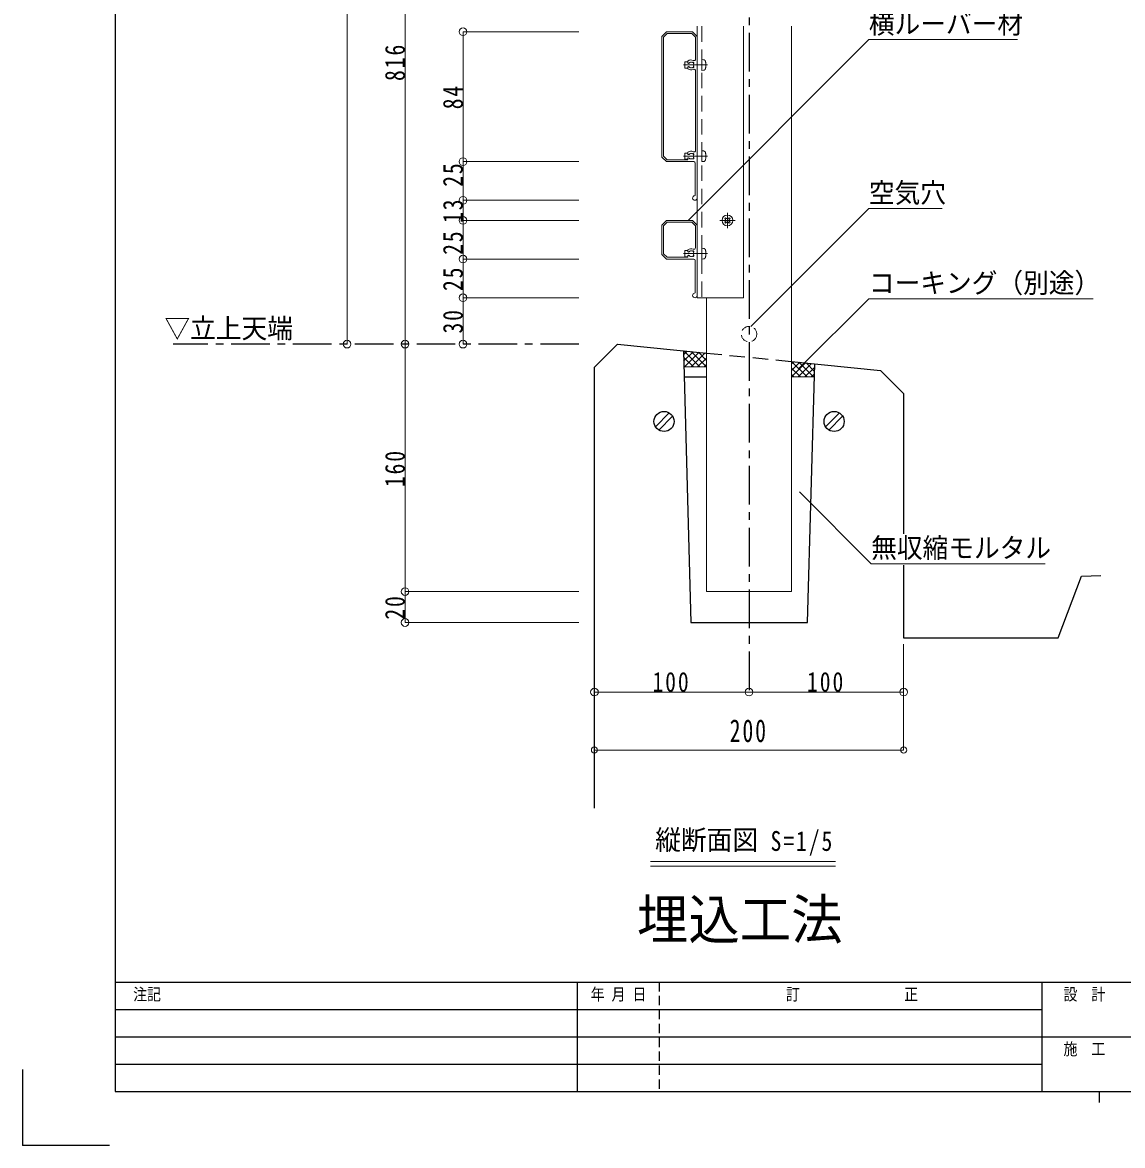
# Model space of a CAD drawing. Units: millimetres at full size, sheet at 1:5; some dimension numbers follow another scale. Extents: x -1050 to 1050, y -742 to 742.
# Drawn here: x -1050 to -338, y -742 to -16 of the extents above; entities that cross this region are included whole.
import ezdxf
from ezdxf.enums import TextEntityAlignment as Align

# ---------------------------------------------------------------- set-up
doc = ezdxf.new("R2010")
doc.units = ezdxf.units.MM
doc.header["$LTSCALE"] = 5
for name, pattern in [('CHAIN1', [8, 5, -1, 1, -1]), ('DASHED1', [1.8, 1.2, -0.6]), ('DASHED2', [3, 2, -1])]:
    doc.linetypes.add(name, pattern=pattern)
for name, color, linetype in [('0-0_通り芯', 7, 'CHAIN1'), ('0-1_躯体', 134, 'Continuous'), ('1-4_印刷位置ライン', 7, 'Continuous'), ('1-5_図枠1_1', 7, 'Continuous')]:
    doc.layers.add(name, color=color, linetype=linetype)
for name, color, linetype, lineweight in [('0-3_寸法', 54, 'Continuous', 20), ('0-4_手摺部材', 92, 'Continuous', 20), ('0-6_パネル', 4, 'Continuous', 20), ('0-8_その他', 11, 'Continuous', 20), ('0-9_文字', 3, 'Continuous', 20), ('0-A_支柱', 6, 'Continuous', 20)]:
    doc.layers.add(name, color=color, linetype=linetype, lineweight=lineweight)
doc.styles.add('ＭＳ ゴシック', font='')
doc.styles.add('ＭＳ 明朝', font='')
doc.styles.get('ＭＳ ゴシック').set_extended_font_data('MS Gothic')
doc.styles.get('ＭＳ 明朝').set_extended_font_data('MS Mincho')

# ---------------------------------------------------------------- blocks, each defined once
blk = doc.blocks.new('dimension_origin')
at = {"color": 0, "linetype": 'Continuous', "lineweight": -2}
blk.add_circle((0, 0), 1.25, dxfattribs=at)

msp = doc.modelspace()

# ---------------------------------------------------------------- linework, layer by layer
at = {"layer": '0-0_通り芯'}
for p, q in [((-580, 497), (-580, -449.293)), ((-690, -224.293), (-952.5, -224.293))]:
    msp.add_line(p, q, dxfattribs=at)
at = {"layer": '0-1_躯体'}
for p, q in [((-680, -239.293), (-665, -224.293)), ((-665, -224.293), (-607.5, -230.043)), ((-622.5, -228.543), (-617.618, -404.293)), ((-680, -524.293), (-680, -239.293)), ((-552.5, -235.543), (-495, -241.293)), ((-622.028, -245.543), (-607.5, -245.543)), ((-495, -241.293), (-480, -256.293)), ((-480, -256.293), (-480, -346.987)), ((-631.589, -268.76), (-640.533, -277.704)), ((-629.467, -270.881), (-638.411, -279.826)), ((-521.589, -268.76), (-530.533, -277.704)), ((-519.467, -270.881), (-528.411, -279.826)), ((-480, -367.197), (-480, -414.293)), ((-380, -414.293), (-365, -374.293)), ((-365, -374.293), (-352.5, -373.821)), ((-480, -414.293), (-380, -414.293))]:
    msp.add_line(p, q, dxfattribs=at)
at = {"layer": '0-1_躯体', "linetype": 'DASHED2'}
msp.add_line((-607.5, -230.043), (-552.5, -235.543), dxfattribs=at)
at = {"layer": '0-1_躯体'}
msp.add_lwpolyline([(-617.618, -404.293), (-542.146, -404.293), (-537.5, -237.043)], dxfattribs=at)
for centre in [(-635, -274.293), (-525, -274.293)]:
    msp.add_circle(centre, 6.5, dxfattribs=at)
at = {"layer": '0-3_寸法'}
for p, q in [((-840, 495), (-840, -224.293)), ((-802.5, -224.293), (-802.5, 141)), ((-765, -22.293), (-765, -106.293)), ((-765, -22.293), (-690, -22.293)), ((-765, -106.293), (-690, -106.293)), ((-765, -106.293), (-765, -131.293)), ((-765, -131.293), (-690, -131.293)), ((-765, -144.293), (-765, -131.293)), ((-765, -144.293), (-690, -144.293)), ((-765, -144.293), (-765, -169.293)), ((-765, -169.293), (-765, -194.293)), ((-765, -169.293), (-690, -169.293)), ((-765, -224.293), (-765, -194.293)), ((-765, -194.293), (-690, -194.293)), ((-802.5, -224.293), (-802.5, -384.293)), ((-607.5, -230.558), (-608.072, -229.986)), ((-609.015, -239.043), (-607.5, -237.528)), ((-802.5, -404.293), (-802.5, -384.293)), ((-802.5, -384.293), (-690, -384.293)), ((-802.5, -404.293), (-690, -404.293)), ((-480, -486.793), (-480, -418.317)), ((-680, -449.293), (-580, -449.293)), ((-480, -449.293), (-580, -449.293)), ((-680, -486.793), (-480, -486.793))]:
    msp.add_line(p, q, dxfattribs=at)
at = {"layer": '0-4_手摺部材'}
for p, q in [((-613.5, -194.293), (-613.5, -18.793)), ((-583.5, -18.793), (-583.5, -194.293)), ((-595.195, -143.747), (-595.766, -143.157)), ((-595.195, -144.838), (-595.766, -145.429)), ((-595.195, -143.747), (-594.997, -144.293)), ((-595.195, -144.838), (-594.997, -144.293)), ((-594.545, -143.097), (-595.136, -142.527)), ((-594.545, -143.097), (-594, -143.296)), ((-593.455, -143.097), (-594, -143.296)), ((-593.455, -143.097), (-592.864, -142.527)), ((-592.805, -143.747), (-593.003, -144.293)), ((-592.805, -144.838), (-593.003, -144.293)), ((-592.805, -143.747), (-592.234, -143.157)), ((-592.805, -144.837), (-592.234, -145.429)), ((-594.545, -145.488), (-595.136, -146.059)), ((-594.545, -145.488), (-594, -145.29)), ((-593.455, -145.488), (-594, -145.29)), ((-593.455, -145.488), (-592.864, -146.059)), ((-583.5, -194.293), (-613.5, -194.293))]:
    msp.add_line(p, q, dxfattribs=at)
at = {"layer": '0-4_手摺部材', "linetype": 'DASHED2'}
msp.add_line((-610.5, -18.793), (-610.5, -194.293), dxfattribs=at)
at = {"layer": '0-4_手摺部材', "linetype": 'DASHED1'}
for p, q in [((-609.381, -40.391), (-610.5, -40.293)), ((-610.5, -47.293), (-610.5, -40.293)), ((-609.381, -47.195), (-610.5, -47.293)), ((-609.381, -99.391), (-610.5, -99.293)), ((-610.5, -106.293), (-610.5, -99.293)), ((-609.381, -106.195), (-610.5, -106.293)), ((-609.381, -162.391), (-610.5, -162.293)), ((-610.5, -169.293), (-610.5, -162.293)), ((-609.381, -169.195), (-610.5, -169.293))]:
    msp.add_line(p, q, dxfattribs=at)
at = {"layer": '0-4_手摺部材', "linetype": 'CHAIN1'}
for p, q in [((-622.5, -43.793), (-606.9, -43.793)), ((-622.5, -102.793), (-606.9, -102.793)), ((-589, -144.293), (-599, -144.293)), ((-594, -139.293), (-594, -149.293)), ((-622.5, -165.793), (-606.9, -165.793))]:
    msp.add_line(p, q, dxfattribs=at)
at = {"layer": '0-4_手摺部材'}
for points in [[(-619.7, -41.793), (-621.5, -41.793), (-621.5, -45.793), (-619.7, -45.793)], [(-619.7, -100.793), (-621.5, -100.793), (-621.5, -104.793), (-619.7, -104.793)], [(-619.7, -163.793), (-621.5, -163.793), (-621.5, -167.793), (-619.7, -167.793)]]:
    msp.add_lwpolyline(points, dxfattribs=at)
msp.add_circle((-594, -144.293), 3.5, dxfattribs=at)
at = {"layer": '0-4_手摺部材', "linetype": 'DASHED1'}
for centre, radius, start, end in [((-609.494, -41.686), 1.3, 15.88085, 85), ((-616.9, -43.793), 9, 344.11915, 15.88085), ((-609.494, -45.9), 1.3, 275, 344.11915), ((-609.494, -100.686), 1.3, 15.88085, 85), ((-616.9, -102.793), 9, 344.11915, 15.88085), ((-609.494, -104.9), 1.3, 275, 344.11915), ((-609.494, -163.686), 1.3, 15.88085, 85), ((-616.9, -165.793), 9, 344.11915, 15.88085), ((-609.494, -167.9), 1.3, 275, 344.11915)]:
    msp.add_arc(centre, radius, start, end, dxfattribs=at)
at = {"layer": '0-4_手摺部材'}
for start, end in [(122.7575, 147.2425), (32.7575, 57.2425), (212.7575, 237.2425), (302.7575, 327.25394)]:
    msp.add_arc((-594, -144.293), 2.1, start, end, dxfattribs=at)
at = {"layer": '0-6_パネル'}
for p, q in [((-636.5, -25.293), (-633.5, -22.293)), ((-636.5, -103.293), (-636.5, -25.293)), ((-633.044, -23.393), (-635.4, -25.749)), ((-635.4, -102.837), (-635.4, -25.749)), ((-633.5, -22.293), (-616.5, -22.293)), ((-633.044, -23.393), (-616.956, -23.393)), ((-616.956, -23.393), (-614.6, -25.749)), ((-616.5, -22.293), (-613.5, -25.293)), ((-614.6, -25.749), (-614.6, -39.991)), ((-613.5, -25.293), (-613.5, -129.793)), ((-619.7, -42.231), (-619.7, -41.631)), ((-619.7, -45.955), (-619.7, -45.355)), ((-614.6, -47.595), (-614.6, -98.991)), ((-619.7, -101.231), (-619.7, -100.631)), ((-633.5, -106.293), (-636.5, -103.293)), ((-635.4, -102.837), (-633.044, -105.193)), ((-615.8, -106.293), (-633.5, -106.293)), ((-619.7, -105.193), (-633.044, -105.193)), ((-619.7, -105.193), (-619.7, -104.355)), ((-614.8, -107.293), (-614.8, -127.816)), ((-636.5, -147.293), (-633.5, -144.293)), ((-633.5, -144.293), (-616.5, -144.293)), ((-616.5, -144.293), (-613.5, -147.293)), ((-636.5, -166.293), (-636.5, -147.293)), ((-616.997, -145.493), (-614.7, -147.79)), ((-614.7, -147.79), (-614.7, -161.943)), ((-613.5, -147.293), (-613.5, -192.793)), ((-633.5, -169.293), (-636.5, -166.293)), ((-619.7, -164.231), (-619.7, -163.631)), ((-615.8, -169.293), (-633.5, -169.293)), ((-619.7, -168.093), (-619.7, -167.355)), ((-614.8, -170.293), (-614.8, -190.816))]:
    msp.add_line(p, q, dxfattribs=at)
msp.add_lwpolyline([(-619.7, -168.093), (-633.003, -168.093), (-635.3, -165.796), (-635.3, -147.79), (-633.003, -145.493), (-616.997, -145.493)], dxfattribs=at)
for centre, radius, start, end in [((-619.2, -41.631), 0.5, 128.18348, 180), ((-619.195, -42.231), 0.505, 180, 317.34766), ((-617.5, -43.793), 3.25, 63.44486, 128.18348), ((-617.5, -43.793), 1.8, 60.96711, 137.34766), ((-616.227, -42.52), 0.5, 307.01644, 142.98356), ((-615.6, -39.991), 1, 243.44486, 360), ((-617.5, -43.793), 1.8, 330.96711, 29.03289), ((-619.195, -45.355), 0.505, 42.65234, 180), ((-619.2, -45.955), 0.5, 180, 231.81652), ((-617.5, -43.793), 3.25, 231.81652, 296.55514), ((-617.5, -43.793), 1.8, 222.65234, 299.03289), ((-616.227, -45.066), 0.5, 217.01644, 52.98356), ((-615.6, -47.595), 1, 0, 116.55514), ((-619.2, -100.631), 0.5, 128.18348, 180), ((-619.195, -101.231), 0.505, 180, 317.34766), ((-617.5, -102.793), 3.25, 63.44486, 128.18348), ((-617.5, -102.793), 1.8, 60.96711, 137.34766), ((-616.227, -101.52), 0.5, 307.01644, 142.98356), ((-615.6, -98.991), 1, 243.44486, 360), ((-619.195, -104.355), 0.505, 42.65234, 180), ((-617.5, -102.793), 1.8, 222.65234, 299.03289), ((-616.227, -104.066), 0.5, 217.01644, 52.98356), ((-617.5, -102.793), 1.8, 330.96711, 29.03289), ((-615.8, -107.293), 1, 0, 90), ((-615, -129.793), 1.5, 98.62693, 360), ((-615.3, -127.816), 0.5, 278.62693, 360), ((-619.2, -163.631), 0.5, 128.18348, 180), ((-619.195, -164.231), 0.505, 180, 317.34766), ((-619.195, -167.355), 0.505, 42.65234, 180), ((-617.5, -165.793), 3.25, 64.94238, 128.18348), ((-617.5, -165.793), 1.8, 60.96711, 137.34766), ((-617.5, -165.793), 1.8, 222.65234, 299.03289), ((-616.227, -164.52), 0.5, 307.01644, 142.98356), ((-616.227, -167.066), 0.5, 217.01644, 52.98356), ((-615.7, -161.943), 1, 244.94238, 360), ((-617.5, -165.793), 1.8, 330.96711, 29.03289), ((-615.8, -170.293), 1, 0, 90), ((-615, -192.793), 1.5, 98.62693, 360), ((-615.3, -190.816), 0.5, 278.62693, 360)]:
    msp.add_arc(centre, radius, start, end, dxfattribs=at)
at = {"layer": '0-8_その他'}
for p, q in [((-622.425, -231.24), (-619.98, -228.795)), ((-622.31, -235.368), (-616.123, -229.181)), ((-611.743, -239.043), (-622.214, -228.572)), ((-621.743, -239.043), (-612.266, -229.566)), ((-607.5, -239.043), (-617.5, -229.043)), ((-617.5, -239.043), (-608.409, -229.952)), ((-607.5, -234.8), (-612.786, -229.514)), ((-615.985, -239.043), (-622.359, -232.669)), ((-622.208, -239.043), (-607.5, -239.043)), ((-613.257, -239.043), (-607.5, -233.286)), ((-542.5, -245.543), (-552.5, -235.543)), ((-552.5, -237.058), (-551.123, -235.681)), ((-552.5, -241.3), (-547.266, -236.066)), ((-552.5, -245.543), (-543.409, -236.452)), ((-548.257, -245.543), (-539.552, -236.838)), ((-538.257, -245.543), (-547.786, -236.014)), ((-544.015, -245.543), (-537.557, -239.085)), ((-537.636, -241.922), (-543.072, -236.486)), ((-546.743, -245.543), (-552.5, -239.786)), ((-550.985, -245.543), (-552.5, -244.028)), ((-537.736, -245.543), (-552.5, -245.543)), ((-539.772, -245.543), (-537.678, -243.449))]:
    msp.add_line(p, q, dxfattribs=at)
at = {"layer": '0-9_文字'}
for p, q in [((-524.014, -558.793), (-643.767, -558.793)), ((-524.014, -561.793), (-643.767, -561.793))]:
    msp.add_line(p, q, dxfattribs=at)
for points in [[(-619.47, -144.293), (-502.5, -27.323), (-406.25, -27.323)], [(-578.799, -212.939), (-502.5, -136.652), (-455, -136.652)], [(-547.5, -239.941), (-502.5, -194.941), (-357.5, -194.941)], [(-547.397, -319.886), (-501.001, -366.282), (-388.501, -366.282)]]:
    msp.add_lwpolyline(points, dxfattribs=at)
at = {"layer": '0-A_支柱'}
for p, q in [((-552.5, -18.793), (-552.5, -384.293)), ((-607.5, -384.293), (-607.5, -194.293)), ((-552.5, -384.293), (-607.5, -384.293))]:
    msp.add_line(p, q, dxfattribs=at)
at = {"layer": '0-A_支柱', "linetype": 'DASHED1'}
msp.add_circle((-580, -217.793), 5, dxfattribs=at)
at = {"layer": '1-4_印刷位置ライン'}
for p in [(-1050, -693.374), (-993.722, -742.5)]:
    msp.add_line(p, (-1050, -742.5), dxfattribs=at)
at = {"layer": '1-5_図枠1_1'}
for p, q in [((-990, -636.793), (990, -636.793)), ((-691.162, -636.793), (-691.162, -707.5)), ((-390.657, -636.793), (-390.657, -707.5)), ((-990, -654.47), (-390.657, -654.47)), ((-990, -672.146), (-37.121, -672.146)), ((-990, -689.823), (-390.657, -689.823)), ((-353.535, -707.5), (-353.535, -714.571))]:
    msp.add_line(p, q, dxfattribs=at)
at = {"layer": '1-5_図枠1_1', "linetype": 'DASHED1'}
msp.add_line((-638.131, -636.793), (-638.131, -707.5), dxfattribs=at)
msp.add_line((-638.131, -636.793), (-638.131, -707.5), dxfattribs=at)
at = {"layer": '1-5_図枠1_1'}
msp.add_lwpolyline([(-990, 682.5), (-990, -707.5), (990, -707.5)], dxfattribs=at)

# ---------------------------------------------------------------- block references
at = {"layer": '0-3_寸法'}
for p, xscale, yscale, rotation in [((-765, -22.293), 2, 2, 90), ((-765, -106.293), 2, 2, 270), ((-765, -106.293), 2, 2, 90), ((-765, -131.293), 2, 2, 90), ((-765, -131.293), 2, 2, 270), ((-765, -144.293), 2, 2, 270), ((-765, -144.293), 2, 2, 90), ((-765, -169.293), 2, 2, 90), ((-765, -169.293), 2, 2, 270), ((-765, -194.293), 2, 2, 90), ((-765, -194.293), 2, 2, 270), ((-840, -224.293), 2, 2, 270), ((-802.5, -224.293), 2, 2, 90), ((-802.5, -224.293), 2, 2, 270), ((-765, -224.293), 2, 2, 270), ((-802.5, -384.293), 2, 2, 270), ((-802.5, -384.293), 2, 2, 270), ((-802.5, -404.293), 2, 2, 90), ((-680, -449.293), 2, 2, 180), ((-580, -449.293), 2, 2, 180), ((-680, -486.793), 1.6, 1.6, 180)]:
    msp.add_blockref('dimension_origin', p, dxfattribs=dict(at, xscale=xscale, yscale=yscale, rotation=rotation))
for p, xscale, yscale in [((-580, -449.293), 2, 2), ((-480, -449.293), 2, 2), ((-480, -486.793), 1.6, 1.6)]:
    msp.add_blockref('dimension_origin', p, dxfattribs=dict(at, xscale=xscale, yscale=yscale))

# ---------------------------------------------------------------- texts
at = {"layer": '0-3_寸法', "char_height": 12.83, "attachment_point": 7, "rotation": 90, "style": 'ＭＳ ゴシック'}
for s, insert in [('\\T1.18;\\W0.8;816', (-802.5, -54.146)), ('\\T1.17;\\W0.8;84', (-765, -72.418)), ('\\T1.17;\\W0.8;25', (-765, -122.519)), ('\\T1.17;\\W0.8;13', (-765, -145.918)), ('\\T1.17;\\W0.8;25', (-765, -166.552)), ('\\T1.17;\\W0.8;25', (-765, -189.918)), ('\\T1.17;\\W0.8;30', (-765, -217.418)), ('\\T1.18;\\W0.8;160', (-802.5, -316.793)), ('\\T1.17;\\W0.8;20', (-802.5, -402.418))]:
    msp.add_mtext(s, dxfattribs=dict(at, insert=insert))
at = {"layer": '0-3_寸法', "attachment_point": 7, "style": 'ＭＳ ゴシック'}
for s, insert, char_height in [('\\T1.18;\\W0.8;100', (-642.5, -449.293), 12.83), ('\\T1.18;\\W0.8;100', (-542.5, -449.293), 12.83), ('\\T1.18;\\W0.7;200', (-592.5, -481.793), 14.66)]:
    msp.add_mtext(s, dxfattribs=dict(at, insert=insert, char_height=char_height))
at = {"layer": '0-9_文字', "style": 'ＭＳ ゴシック', "width": 0.95}
for s, height, p in [('横ルーバー材', 12.83, (-502.5, -27.323)), ('空気穴', 12.83, (-502.5, -136.652)), ('コーキング（別途）', 12.83, (-502.5, -194.941)), ('▽立上天端', 12.83, (-958.163, -224.293)), ('無収縮モルタル', 12.83, (-501.001, -366.282)), ('縦断面図', 12.83, (-640.701, -555.106)), ('埋込工法', 25.66, (-652.5, -616.793))]:
    msp.add_text(s, height=height, dxfattribs=at).set_placement(p, align=Align.BOTTOM_LEFT)
at = {"layer": '0-9_文字', "insert": (-566.097, -555.106), "char_height": 12.83, "attachment_point": 7, "style": 'ＭＳ ゴシック'}
msp.add_mtext('\\T1.18;\\W0.8;S=1/5', dxfattribs=at)
at = {"layer": '1-5_図枠1_1', "style": 'ＭＳ 明朝', "width": 0.85}
for s, p in [('注記', (-978.418, -650.934)), ('年 月 日', (-682.419, -650.934)), ('訂               正', (-556.108, -650.934)), ('  設  計', (-385.607, -650.934)), ('  施  工', (-385.607, -686.288))]:
    msp.add_text(s, height=7.776, dxfattribs=at).set_placement(p, align=Align.BOTTOM_LEFT)

doc.saveas('drawing.dxf')
